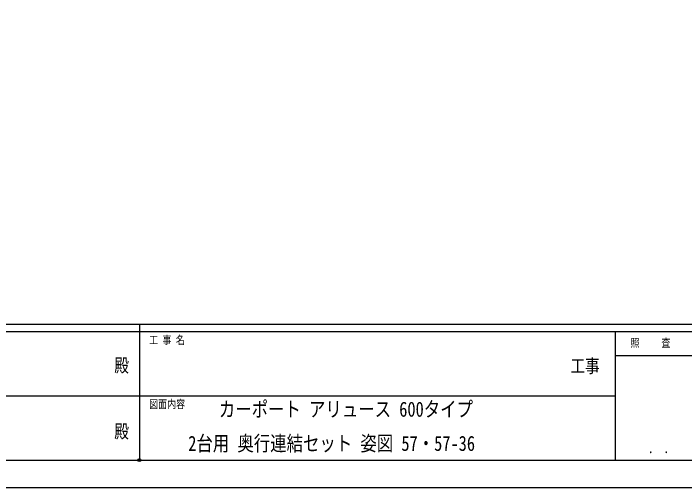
# Model space of a CAD drawing. Units: millimetres, scale not verified. Extents: x -21025 to 21025, y -14850 to 14850.
# Drawn here: x -1746 to 7421, y -14850 to -8378 of the extents above; entities that cross this region are included whole.
import ezdxf
from ezdxf.enums import TextEntityAlignment as Align

# ---------------------------------------------------------------- set-up
doc = ezdxf.new("R2010")
doc.units = ezdxf.units.MM
doc.header["$LTSCALE"] = 83
doc.header["$PDMODE"] = 32
doc.header["$PDSIZE"] = 41.5
doc.layers.add('0-2_USER1', color=3, linetype='Continuous')
doc.layers.add('0-7_YKK_ZWAK', color=7, linetype='Continuous')
doc.styles.add('ＭＳ ゴシック', font='')
doc.styles.get('ＭＳ ゴシック').set_extended_font_data('MS Gothic')

msp = doc.modelspace()

# ---------------------------------------------------------------- linework, layer by layer
at = {"layer": '0-7_YKK_ZWAK'}
for p, q in [((19475.1, -12625), (-19524.9, -12625)), ((-24.9, -12625), (-24.9, -14475)), ((-24.9, -12725), (-6524.9, -12725)), ((6475.1, -12725), (-24.9, -12725)), ((9925.1, -13050), (6475.1, -13050)), ((-6487.4, -13600), (-24.9, -13600)), ((-24.9, -13600), (6475.1, -13600)), ((-6524.9, -14475), (-24.9, -14475)), ((-24.9, -14475), (6475.1, -14475)), ((6475.1, -14475), (9925.1, -14475))]:
    msp.add_line(p, q, dxfattribs=at)
msp.add_lwpolyline([(-21025, -14850), (21025, -14850), (21025, 14850), (-21025, 14850)], close=True, dxfattribs=at)
msp.add_lwpolyline([(9925.1, -12725), (6475.1, -12725), (6475.1, -14475)], dxfattribs=at)
msp.add_point((-24.9, -14475), dxfattribs=at)

# ---------------------------------------------------------------- texts
at = {"layer": '0-2_USER1', "style": 'ＭＳ ゴシック', "width": 0.8}
for s, p in [('カーポート アリュース 600タイプ', (1059.77, -13944.17)), ('2台用 奥行連結セット 姿図 57・57-36', (641.63, -14410.83))]:
    msp.add_text(s, height=205.3, dxfattribs=at).set_placement(p, align=Align.BOTTOM_LEFT)
at = {"layer": '0-7_YKK_ZWAK', "style": 'ＭＳ ゴシック', "width": 0.8}
for s, height, p in [('工 事 名', 110, (106.35, -12925)), ('照     査', 110, (6682.1, -12962.5)), ('殿', 183.3, (-368.33, -13329.17)), ('工事', 183.3, (5861.67, -13337.32)), ('図面内容', 110, (106.35, -13800)), ('殿', 183.3, (-368.33, -14229.17)), ('． ．', 129.6, (6925, -14421.76))]:
    msp.add_text(s, height=height, dxfattribs=at).set_placement(p, align=Align.BOTTOM_LEFT)

doc.saveas('drawing.dxf')
